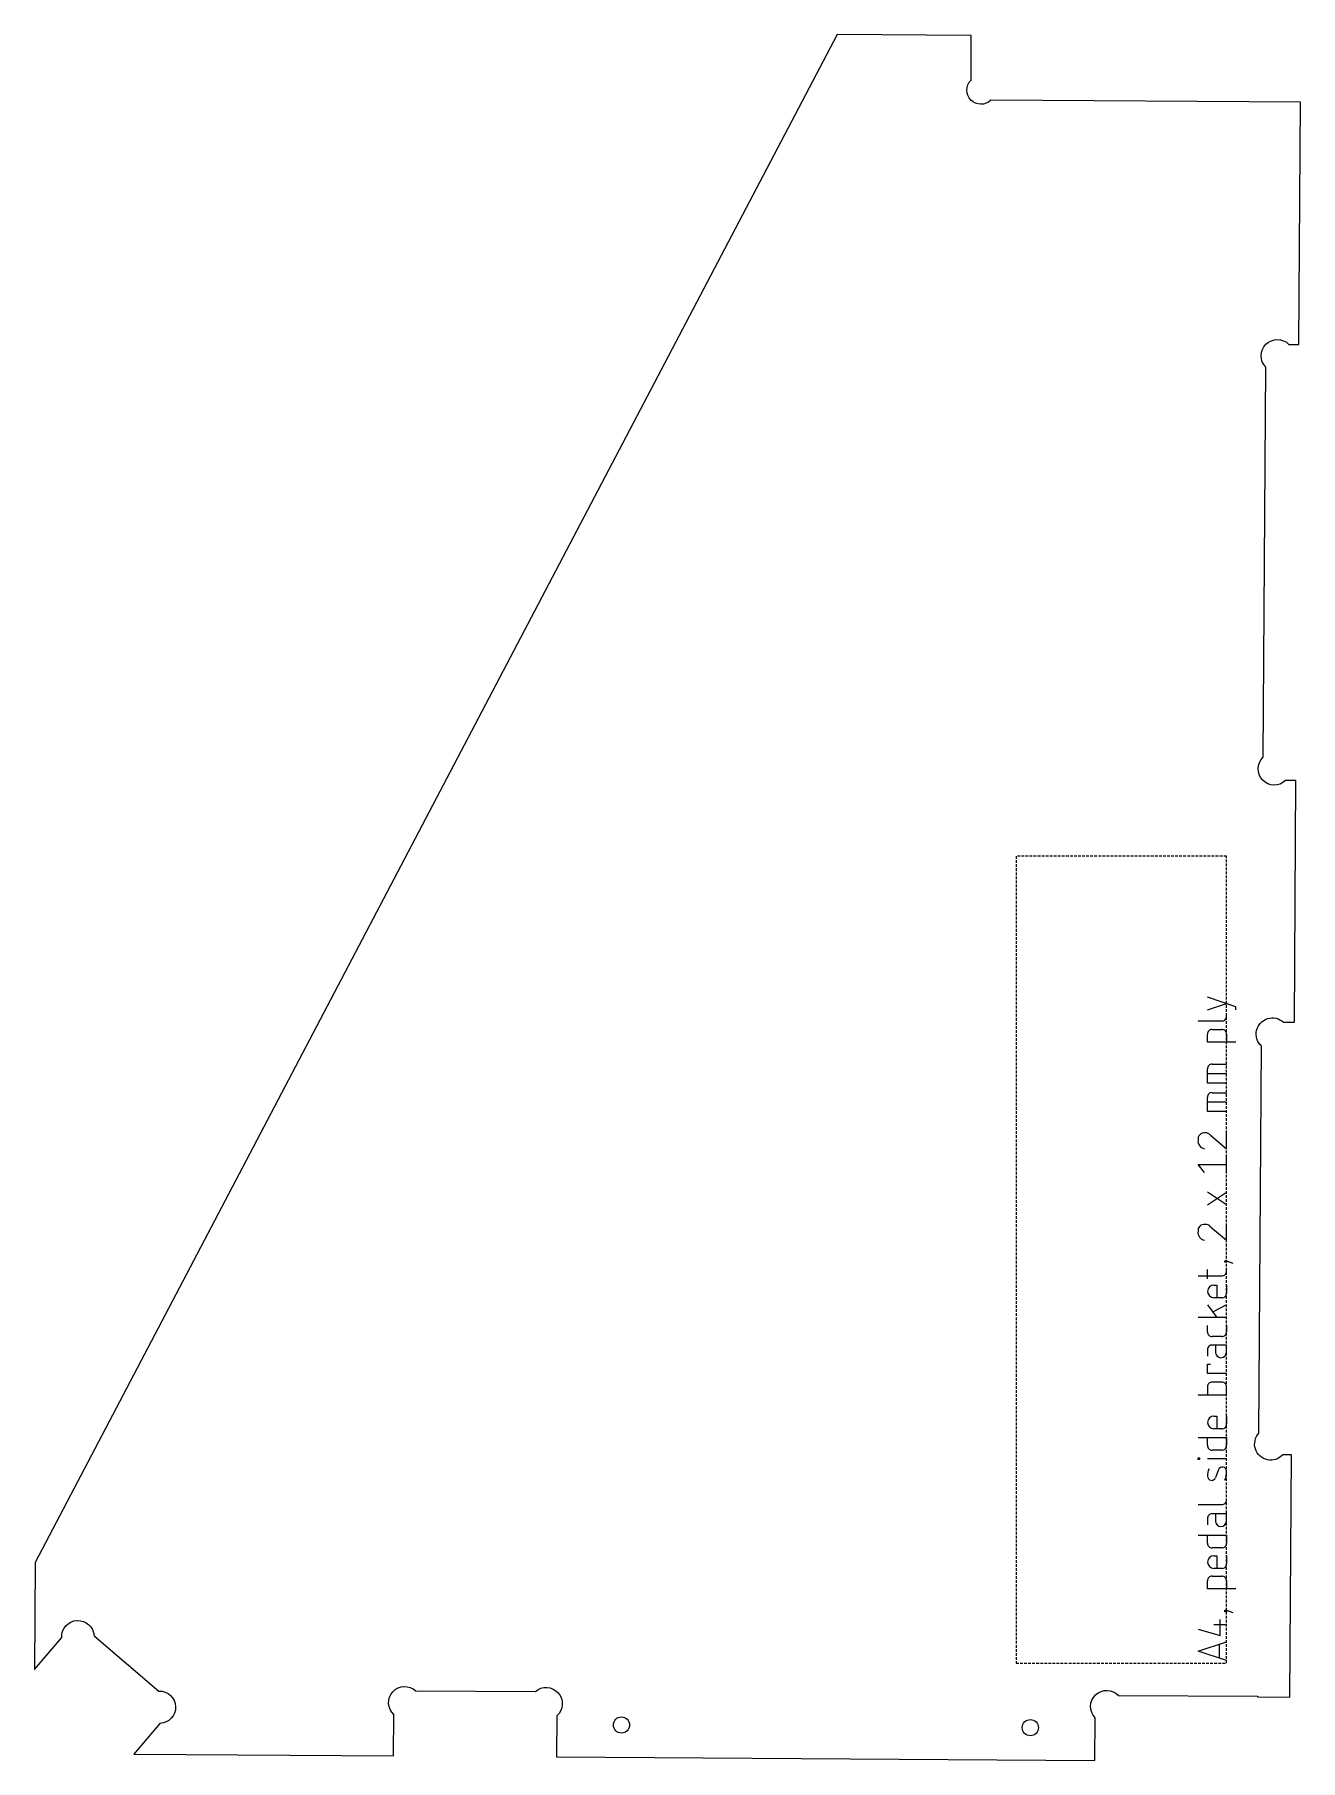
# Model space of a CAD drawing. Header units: millimetres. Extents: x -474 to -239, y -715 to -395.
import ezdxf

# ---------------------------------------------------------------- set-up
doc = ezdxf.new("R2010")
doc.units = ezdxf.units.MM
doc.linetypes.add('DASHED', pattern=[0.75, 0.5, -0.25])
doc.layers.get('0').update_dxf_attribs({"linetype": 'CONTINUOUS'})
doc.layers.add('1', color=7, linetype='DASHED')

msp = doc.modelspace()

# ---------------------------------------------------------------- linework, layer by layer
for p, q in [((-250.84, -574.83), (-256.1, -573.07)), ((-256.1, -575.41), (-252.59, -574.24)), ((-250.84, -575.41), (-250.84, -574.83)), ((-257.86, -577.46), (-253.47, -577.46)), ((-255.23, -579.07), (-253.47, -579.07)), ((-256.1, -581.41), (-256.1, -579.95)), ((-250.84, -581.41), (-256.1, -581.41)), ((-252.59, -579.95), (-252.59, -581.41)), ((-255.23, -585.5), (-252.59, -585.5)), ((-256.1, -589.01), (-256.1, -586.38)), ((-252.59, -587.26), (-256.1, -587.26)), ((-252.59, -589.01), (-256.1, -589.01)), ((-256.1, -594.28), (-256.1, -591.65)), ((-255.23, -590.77), (-252.59, -590.77)), ((-252.59, -592.52), (-256.1, -592.52)), ((-252.59, -594.28), (-256.1, -594.28)), ((-252.59, -601.15), (-252.59, -598.23)), ((-255.52, -598.67), (-252.59, -601.15)), ((-256.69, -605.54), (-257.86, -604.08)), ((-257.86, -604.08), (-252.59, -604.08)), ((-252.59, -605.54), (-252.59, -602.61)), ((-252.59, -611.54), (-256.1, -609.2)), ((-256.1, -611.54), (-252.59, -609.2)), ((-255.52, -615.63), (-252.59, -618.12)), ((-252.59, -618.12), (-252.59, -615.19)), ((-256.1, -625.28), (-256.1, -623.53)), ((-252.89, -622.21), (-252.89, -621.92)), ((-252.89, -621.92), (-252.59, -621.92)), ((-252.59, -622.21), (-252.89, -622.21)), ((-252.59, -621.92), (-252.59, -622.21)), ((-252.59, -621.92), (-251.42, -622.36)), ((-252.59, -623.82), (-252.59, -623.53)), ((-257.86, -624.7), (-253.47, -624.7)), ((-254.93, -626.45), (-254.35, -626.45)), ((-254.35, -626.45), (-254.35, -628.79)), ((-252.59, -626.45), (-252.59, -627.92)), ((-256.1, -630.11), (-254.35, -632.45)), ((-252.59, -630.11), (-255.08, -631.43)), ((-253.47, -628.79), (-254.93, -628.79)), ((-252.59, -632.45), (-257.86, -632.45)), ((-256.1, -635.08), (-256.1, -633.91)), ((-253.47, -635.96), (-255.23, -635.96)), ((-252.59, -633.91), (-252.59, -635.08)), ((-256.1, -638.45), (-256.1, -639.62)), ((-252.59, -637.57), (-255.23, -637.57)), ((-254.64, -637.57), (-254.64, -638.88)), ((-252.59, -638.88), (-252.59, -637.57)), ((-256.1, -642.83), (-256.1, -641.08)), ((-256.1, -641.08), (-255.52, -641.08)), ((-252.59, -642.83), (-256.1, -642.83)), ((-256.1, -645.32), (-256.1, -646.78)), ((-253.47, -644.44), (-255.23, -644.44)), ((-252.59, -646.78), (-252.59, -645.32)), ((-257.86, -646.78), (-252.59, -646.78)), ((-254.93, -650.73), (-254.35, -650.73)), ((-254.35, -650.73), (-254.35, -653.07)), ((-252.59, -650.73), (-252.59, -652.19)), ((-257.86, -654.68), (-252.59, -654.68)), ((-256.1, -656.14), (-256.1, -654.68)), ((-253.47, -653.07), (-254.93, -653.07)), ((-252.59, -654.68), (-252.59, -656.14)), ((-257.86, -658.77), (-257.86, -658.48)), ((-257.86, -658.48), (-257.57, -658.48)), ((-257.57, -658.77), (-257.86, -658.77)), ((-257.57, -658.48), (-257.57, -658.77)), ((-252.59, -658.63), (-256.1, -658.63)), ((-253.47, -657.02), (-255.23, -657.02)), ((-254.06, -660.68), (-254.64, -662.14)), ((-257.86, -667.11), (-253.47, -667.11)), ((-256.1, -669.74), (-256.1, -670.91)), ((-252.59, -668.87), (-255.23, -668.87)), ((-254.64, -668.87), (-254.64, -670.18)), ((-252.59, -670.18), (-252.59, -668.87)), ((-257.86, -672.81), (-252.59, -672.81)), ((-256.1, -674.28), (-256.1, -672.81)), ((-253.47, -675.15), (-255.23, -675.15)), ((-252.59, -672.81), (-252.59, -674.28)), ((-254.93, -676.62), (-254.35, -676.62)), ((-254.35, -676.62), (-254.35, -678.96)), ((-252.59, -676.62), (-252.59, -678.08)), ((-256.1, -682.76), (-256.1, -681.3)), ((-255.23, -680.42), (-253.47, -680.42)), ((-253.47, -678.96), (-254.93, -678.96)), ((-252.59, -681.3), (-252.59, -682.76)), ((-250.84, -682.76), (-256.1, -682.76)), ((-252.89, -687), (-252.89, -686.71)), ((-252.89, -686.71), (-252.59, -686.71)), ((-252.59, -687), (-252.89, -687)), ((-252.59, -686.71), (-252.59, -687)), ((-252.59, -686.71), (-251.42, -687.15)), ((-257.86, -690.22), (-253.76, -691.39)), ((-254.93, -689.34), (-252.59, -689.34)), ((-253.76, -691.39), (-253.76, -688.46)), ((-257.86, -694.31), (-252.59, -692.56)), ((-252.59, -696.07), (-257.86, -694.31)), ((-253.91, -693), (-253.91, -695.63))]:
    msp.add_line(p, q)
msp.add_lwpolyline([(-239.99, -577.72), (-239.7, -532.92), (-241.63, -532.91, -1), (-245.77, -528.56), (-245.29, -456.26, -1), (-241.02, -452.04), (-239.16, -452.05), (-238.87, -407.15), (-296.29, -406.77, -1), (-299.94, -403.04), (-299.89, -394.75), (-324.79, -394.59), (-473.43, -677.86), (-473.57, -697.7), (-468.53, -691.77, -1), (-462.53, -691.48), (-450.51, -701.71, -1), (-450.31, -707.71), (-455.15, -713.4), (-406.99, -713.72), (-406.94, -706.08, -1), (-402.89, -701.65), (-380.71, -701.79, -1), (-376.74, -706.29), (-376.79, -713.92), (-276.99, -714.58), (-276.94, -706.66, -1), (-272.61, -702.51), (-246.81, -702.68), (-246.82, -702.78), (-240.82, -702.82), (-240.52, -657.92), (-242.14, -657.91, -1), (-246.59, -653.89), (-246.12, -582.1, -1), (-242.03, -577.71)], format="xyb", close=True)
for centre in [(-364.75, -708), (-288.95, -708.5)]:
    msp.add_circle(centre, 1.5)
for centre, radius, start, end in [((-255.33, -579.84), 0.779, 82.2315, 187.7687), ((-253.37, -576.69), 0.779, -97.7685, 7.7687), ((-253.37, -579.84), 0.779, -7.7685, 97.7687), ((-255.33, -586.28), 0.779, 82.2315, 187.7687), ((-255.33, -591.54), 0.779, 82.2315, 187.7687), ((-256.7, -599.38), 1.17, 82.2315, 187.7687), ((-256.44, -599.4), 1.18, 38.5168, 95.0862), ((-256.41, -599.72), 1.46, 173.0483, 259.0067), ((-256.7, -616.35), 1.17, 82.2315, 187.7687), ((-256.41, -616.68), 1.46, 173.0483, 259.0067), ((-256.44, -616.36), 1.18, 38.5168, 95.0862), ((-253.37, -623.93), 0.779, -97.7685, 7.7687), ((-254.93, -627.62), 1.17, 90.0001, 270.0001), ((-253.37, -628.02), 0.779, -97.7685, 7.7687), ((-255.33, -635.19), 0.779, 172.2315, 277.7687), ((-253.37, -635.19), 0.779, -97.7685, 7.7687), ((-255.33, -638.34), 0.779, 82.2315, 187.7687), ((-253.62, -638.88), 1.02, -179.9999, 0.0001), ((-255.33, -645.21), 0.779, 82.2315, 187.7687), ((-253.37, -645.21), 0.779, -7.7685, 97.7687), ((-254.93, -651.9), 1.17, 90.0001, 270.0001), ((-253.37, -652.3), 0.779, -97.7685, 7.7687), ((-255.33, -656.25), 0.779, 172.2315, 277.7687), ((-253.37, -656.25), 0.779, -97.7685, 7.7687), ((-255.35, -661.9), 0.752, 175.8727, 341.5076), ((-253.39, -661.76), 2.72, 153.1102, 181.8323), ((-253.34, -660.92), 0.753, -3.6178, 160.9981), ((-255.69, -661.24), 3.11, -25.5532, 4.9436), ((-253.37, -666.34), 0.779, -97.7685, 7.7687), ((-255.33, -669.64), 0.779, 82.2315, 187.7687), ((-253.62, -670.18), 1.02, -179.9999, 0.0001), ((-255.33, -674.38), 0.779, 172.2315, 277.7687), ((-253.37, -674.38), 0.779, -97.7685, 7.7687), ((-254.93, -677.79), 1.17, 90.0001, 270.0001), ((-253.37, -678.18), 0.779, -97.7685, 7.7687), ((-255.33, -681.19), 0.779, 82.2315, 187.7687), ((-253.37, -681.19), 0.779, -7.7685, 97.7687)]:
    msp.add_arc(centre, radius, start, end)
at = {"layer": '1'}
for p, q in [((-252.59, -546.92), (-291.59, -546.92)), ((-291.59, -546.92), (-291.59, -696.51)), ((-252.59, -696.51), (-252.59, -546.92)), ((-291.59, -696.51), (-252.59, -696.51))]:
    msp.add_line(p, q, dxfattribs=at)

doc.saveas('drawing.dxf')
